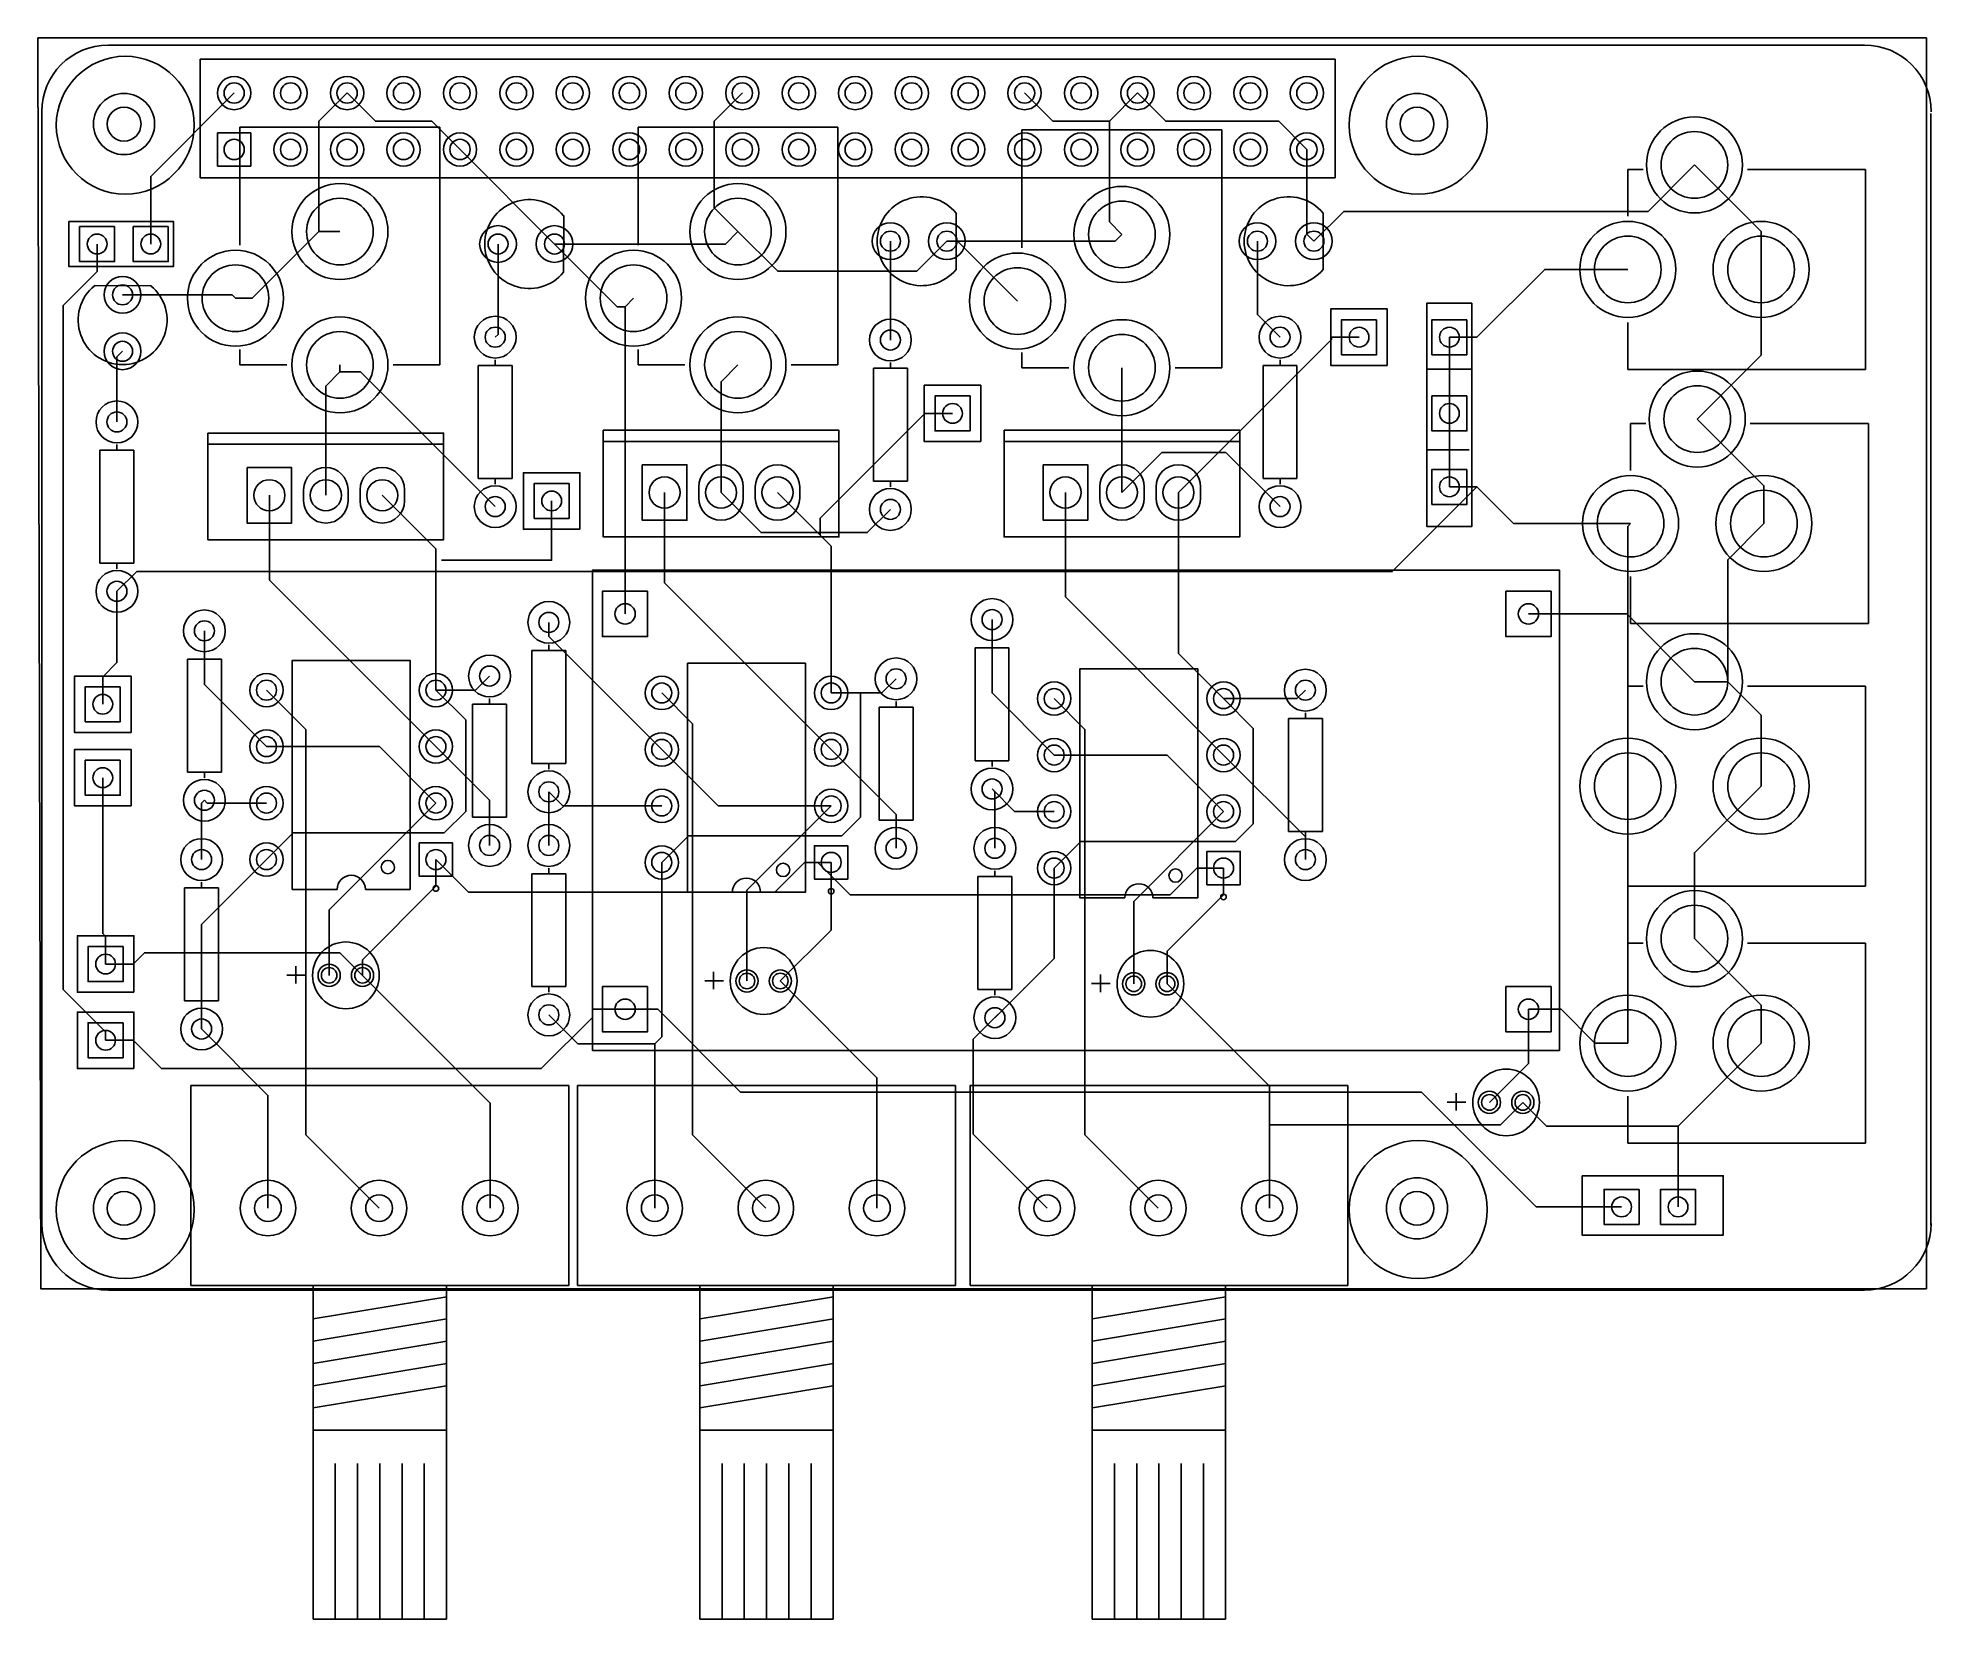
# Model space of a CAD drawing. Header units: millimetres. Extents: x 10 to 95.2, y 11.8 to 82.9.
import ezdxf

# ---------------------------------------------------------------- set-up
doc = ezdxf.new("R2010")
doc.units = ezdxf.units.MM

msp = doc.modelspace()

# ---------------------------------------------------------------- linework, layer by layer
for points in [[(10.033, 82.931), (94.996, 82.931), (94.996, 26.67), (10.16, 26.67), (10.033, 82.931)], [(19.613, 78.66), (18.115, 78.66), (18.115, 77.162), (19.613, 77.162)], [(11.43, 74.676), (16.129, 74.676), (16.129, 72.644), (11.43, 72.644), (11.43, 74.676)], [(13.487, 74.447), (13.487, 72.873), (11.913, 72.873), (11.913, 74.447)], [(15.9, 74.447), (15.9, 72.873), (14.326, 72.873), (14.326, 74.447)], [(74.549, 70.993), (72.517, 70.993), (72.517, 60.96), (74.549, 60.96), (74.549, 70.993)], [(70.256, 70.256), (70.256, 68.682), (68.682, 68.682), (68.682, 70.256)], [(74.32, 70.256), (74.32, 68.682), (72.746, 68.682), (72.746, 70.256)], [(51.968, 66.827), (51.968, 65.253), (50.394, 65.253), (50.394, 66.827)], [(74.32, 66.827), (74.32, 65.253), (72.746, 65.253), (72.746, 66.827)], [(17.686, 65.156), (28.288, 65.156), (28.288, 60.358), (17.686, 60.358), (17.686, 65.151), (17.686, 65.156)], [(35.466, 65.283), (46.068, 65.283), (46.068, 60.485), (35.466, 60.485), (35.466, 65.278), (35.466, 65.283)], [(53.5, 65.283), (64.102, 65.283), (64.102, 60.485), (53.5, 60.485), (53.5, 65.278), (53.5, 65.283)], [(19.446, 63.607), (21.448, 63.607), (21.448, 61.107), (19.446, 61.107)], [(37.226, 63.734), (39.228, 63.734), (39.228, 61.234), (37.226, 61.234)], [(55.26, 63.734), (57.262, 63.734), (57.262, 61.234), (55.26, 61.234)], [(74.32, 63.525), (74.32, 61.951), (72.746, 61.951), (72.746, 63.525)], [(21.987, 62.107), (21.987, 62.607)], [(23.987, 62.107), (23.987, 62.607)], [(24.527, 62.107), (24.527, 62.607)], [(26.527, 62.107), (26.527, 62.607)], [(33.934, 62.89), (33.934, 61.316), (32.36, 61.316), (32.36, 62.89)], [(39.767, 62.234), (39.767, 62.734)], [(41.767, 62.234), (41.767, 62.734)], [(42.307, 62.234), (42.307, 62.734)], [(44.307, 62.234), (44.307, 62.734)], [(57.801, 62.234), (57.801, 62.734)], [(59.801, 62.234), (59.801, 62.734)], [(60.341, 62.234), (60.341, 62.734)], [(62.341, 62.234), (62.341, 62.734)], [(78.486, 58.992), (78.486, 58.992), (78.486, 58.992), (77.287, 58.992), (73.386, 58.992), (34.986, 58.992), (34.986, 37.391), (36.787, 37.391), (78.486, 37.391), (78.486, 58.992)], [(37.465, 58.039), (37.465, 56.007), (35.433, 56.007), (35.433, 58.039)], [(78.105, 58.039), (78.105, 56.007), (76.073, 56.007), (76.073, 58.039)], [(13.741, 53.746), (13.741, 52.172), (12.167, 52.172), (12.167, 53.746)], [(13.741, 50.444), (13.741, 48.87), (12.167, 48.87), (12.167, 50.444)], [(28.69, 45.224), (27.19, 45.224), (27.19, 46.724), (28.69, 46.724)], [(46.47, 45.097), (44.97, 45.097), (44.97, 46.597), (46.47, 46.597)], [(64.123, 44.843), (62.623, 44.843), (62.623, 46.343), (64.123, 46.343)], [(13.868, 42.062), (13.868, 40.488), (12.294, 40.488), (12.294, 42.062)], [(37.465, 40.259), (37.465, 38.227), (35.433, 38.227), (35.433, 40.259)], [(78.105, 40.259), (78.105, 38.227), (76.073, 38.227), (76.073, 40.259)], [(13.868, 38.633), (13.868, 37.059), (12.294, 37.059), (12.294, 38.633)], [(79.502, 31.75), (85.852, 31.75), (85.852, 29.083), (79.502, 29.083), (79.502, 31.75)], [(82.067, 31.14), (82.067, 29.566), (80.493, 29.566), (80.493, 31.14)], [(84.607, 31.14), (84.607, 29.566), (83.033, 29.566), (83.033, 31.14)]]:
    msp.add_lwpolyline(points, close=True)
for points in [[(13.205, 82.61), (92.204, 82.61)], [(17.34, 76.641), (17.34, 81.975)], [(68.394, 81.975), (17.34, 81.975)], [(68.394, 76.641), (68.394, 81.975)], [(18.865, 80.452), (15.113, 76.7), (15.113, 73.66)], [(22.675, 74.219), (22.675, 79.182), (23.945, 80.452)], [(23.945, 80.452), (25.215, 79.182), (27.755, 79.182), (29.025, 77.912)], [(41.529, 74.219), (40.455, 75.293), (40.455, 79.182), (41.725, 80.452)], [(54.425, 80.452), (55.695, 79.182), (58.235, 79.182)], [(58.235, 79.182), (59.505, 80.452)], [(59.505, 80.452), (60.775, 79.182), (65.855, 79.182), (67.125, 77.912)], [(10.205, 29.61), (10.205, 79.61)], [(95.191, 79.524), (95.191, 29.524)], [(19.126, 78.918), (19.126, 73.609)], [(28.118, 78.918), (19.126, 78.918)], [(28.118, 78.918), (28.118, 68.224)], [(37.033, 78.918), (37.033, 73.609)], [(46.025, 78.918), (37.033, 78.918)], [(46.025, 78.918), (46.025, 68.224)], [(54.305, 78.791), (54.305, 73.482)], [(63.297, 78.791), (54.305, 78.791)], [(58.801, 74.092), (58.235, 74.658), (58.235, 79.182)], [(63.297, 78.791), (63.297, 68.097)], [(29.025, 77.912), (33.274, 73.66), (33.274, 73.66)], [(67.437, 73.787), (67.125, 74.099), (67.125, 77.912)], [(67.437, 73.787), (68.778, 75.128), (82.469, 75.128), (84.557, 77.216)], [(81.559, 77.013), (81.559, 74.905)], [(81.559, 77.013), (82.245, 77.013)], [(84.557, 77.216), (87.554, 74.219), (87.554, 72.517)], [(92.253, 77.013), (86.944, 77.013)], [(92.253, 68.021), (92.253, 77.013)], [(68.394, 76.641), (17.34, 76.641)], [(51.338, 72.517), (51.344, 75.065)], [(67.848, 72.517), (67.854, 75.065)], [(18.923, 71.222), (19.677, 71.222), (22.675, 74.219)], [(22.675, 74.219), (23.622, 74.219)], [(33.274, 73.66), (40.97, 73.66), (41.529, 74.219)], [(33.685, 72.39), (33.691, 74.938)], [(41.529, 74.219), (43.315, 72.433), (49.573, 72.433), (50.927, 73.787)], [(12.7, 73.66), (12.7, 72.42)], [(30.734, 73.66), (30.734, 69.596), (30.607, 69.469)], [(33.274, 73.66), (36.093, 70.841), (36.449, 70.841)], [(48.387, 73.787), (48.387, 69.342)], [(50.927, 73.787), (58.496, 73.787), (58.801, 74.092)], [(50.927, 73.787), (51.41, 73.787), (54.102, 71.095)], [(64.897, 73.787), (64.897, 70.485), (65.913, 69.469)], [(13.081, 37.846), (13.081, 38.227), (11.176, 40.132), (11.176, 70.896), (12.7, 72.42)], [(81.559, 72.517), (77.821, 72.517), (74.773, 69.469)], [(84.684, 65.786), (87.554, 68.656), (87.554, 72.517)], [(15.113, 71.785), (12.565, 71.791)], [(13.843, 71.374), (18.771, 71.374), (18.923, 71.222)], [(36.449, 70.841), (36.83, 71.222)], [(36.449, 57.023), (36.449, 70.841)], [(70.739, 68.199), (68.199, 68.199), (68.199, 70.739), (70.739, 70.739), (70.739, 68.834)], [(81.559, 68.021), (81.559, 70.129)], [(68.229, 69.469), (68.229, 69.372), (61.341, 62.484)], [(69.469, 69.469), (68.229, 69.469)], [(73.533, 69.469), (74.773, 69.469)], [(73.533, 69.469), (74.773, 69.469)], [(73.533, 69.469), (73.533, 68.229)], [(73.533, 69.469), (73.533, 68.229)], [(13.843, 68.834), (13.589, 68.58), (13.589, 65.659)], [(19.126, 68.224), (19.126, 68.91)], [(19.126, 68.224), (21.234, 68.224)], [(23.622, 67.907), (23.622, 68.224)], [(28.118, 68.224), (26.01, 68.224)], [(29.845, 63.119), (29.845, 68.199)], [(29.845, 68.199), (30.607, 68.199)], [(30.607, 68.199), (30.607, 68.453)], [(30.607, 68.199), (31.369, 68.199)], [(31.369, 68.199), (31.369, 63.119)], [(37.033, 68.224), (37.033, 68.91)], [(37.033, 68.224), (39.141, 68.224)], [(40.767, 62.484), (40.767, 67.462), (41.529, 68.224)], [(46.025, 68.224), (43.917, 68.224)], [(48.387, 68.072), (48.387, 68.326)], [(54.305, 68.097), (54.305, 68.783)], [(65.151, 63.119), (65.151, 68.199)], [(65.151, 68.199), (65.913, 68.199)], [(65.913, 68.199), (65.913, 68.453)], [(65.913, 68.199), (66.675, 68.199)], [(66.675, 68.199), (66.675, 63.119)], [(70.739, 68.199), (70.739, 68.834)], [(73.533, 66.04), (73.533, 68.229)], [(73.533, 66.04), (73.533, 68.229)], [(22.987, 62.357), (22.987, 67.272), (23.622, 67.907)], [(23.622, 67.907), (24.549, 67.907), (30.607, 61.849)], [(47.625, 62.992), (47.625, 68.072)], [(47.625, 68.072), (48.387, 68.072)], [(48.387, 68.072), (49.149, 68.072)], [(49.149, 68.072), (49.149, 62.992)], [(52.451, 64.77), (49.911, 64.77), (49.911, 67.31), (52.451, 67.31), (52.451, 65.405)], [(54.305, 68.097), (56.413, 68.097)], [(58.801, 62.484), (58.801, 68.097)], [(63.297, 68.097), (61.189, 68.097)], [(72.517, 68.038), (74.549, 68.038)], [(92.253, 68.021), (81.559, 68.021)], [(49.941, 66.04), (45.232, 61.328), (45.232, 60.559)], [(51.181, 66.04), (49.941, 66.04)], [(73.533, 62.738), (73.533, 66.04)], [(73.533, 62.738), (73.533, 66.04)], [(81.686, 65.583), (81.686, 63.475)], [(81.686, 65.583), (82.372, 65.583)], [(84.684, 65.786), (87.681, 62.789), (87.681, 61.087)], [(92.38, 65.583), (87.071, 65.583)], [(92.38, 56.591), (92.38, 65.583)], [(46.067, 64.784), (35.467, 64.784)], [(52.451, 64.77), (52.451, 65.405)], [(64.101, 64.784), (53.501, 64.784)], [(12.827, 59.309), (12.827, 64.389)], [(12.827, 64.389), (13.589, 64.389)], [(13.589, 64.389), (13.589, 64.643)], [(13.589, 64.389), (14.351, 64.389)], [(14.351, 64.389), (14.351, 59.309)], [(28.287, 64.657), (17.687, 64.657)], [(58.801, 62.484), (60.599, 64.282), (63.48, 64.282), (65.913, 61.849)], [(72.517, 64.406), (74.422, 64.406)], [(30.607, 63.119), (29.845, 63.119)], [(31.369, 63.119), (30.607, 63.119)], [(30.607, 63.119), (30.607, 62.865)], [(34.417, 60.833), (31.877, 60.833), (31.877, 63.373), (34.417, 63.373), (34.417, 61.468)], [(65.913, 63.119), (65.151, 63.119)], [(66.675, 63.119), (65.913, 63.119)], [(65.913, 63.119), (65.913, 62.865)], [(13.589, 58.039), (14.478, 58.928), (70.963, 58.928), (74.773, 62.738)], [(20.447, 62.357), (20.447, 58.547), (27.94, 51.054)], [(25.527, 62.357), (27.94, 59.944), (27.94, 53.594)], [(38.227, 62.484), (38.227, 58.42), (45.72, 50.927)], [(48.387, 61.722), (47.346, 60.681), (42.57, 60.681), (40.767, 62.484)], [(43.307, 62.484), (45.232, 60.559)], [(48.387, 62.992), (47.625, 62.992)], [(49.149, 62.992), (48.387, 62.992)], [(48.387, 62.992), (48.387, 62.738)], [(56.261, 62.484), (56.261, 57.785), (63.373, 50.673)], [(61.341, 62.484), (61.341, 55.245), (63.373, 53.213)], [(73.533, 62.738), (74.773, 62.738)], [(81.686, 61.087), (76.424, 61.087), (74.773, 62.738)], [(33.147, 62.103), (33.147, 60.863)], [(34.417, 60.833), (34.417, 61.468)], [(33.147, 60.863), (33.147, 59.436), (28.194, 59.436)], [(45.232, 60.559), (45.72, 60.071), (45.72, 53.467)], [(81.559, 49.276), (81.559, 60.96), (81.686, 61.087)], [(81.559, 49.276), (81.559, 60.96), (81.686, 61.087)], [(86.055, 53.975), (86.055, 59.461), (87.681, 61.087)], [(13.589, 59.309), (12.827, 59.309)], [(14.351, 59.309), (13.589, 59.309)], [(13.589, 59.309), (13.589, 59.055)], [(12.954, 54.199), (13.589, 54.834), (13.589, 58.039)], [(81.686, 56.591), (81.686, 58.699)], [(20.32, 51.054), (17.526, 53.848), (17.526, 56.261)], [(38.1, 50.927), (33.02, 56.007), (33.02, 56.642)], [(55.753, 50.673), (52.959, 53.467), (52.959, 56.769)], [(77.089, 57.023), (81.509, 57.023), (84.557, 53.975)], [(92.38, 56.591), (81.686, 56.591)], [(32.258, 50.292), (32.258, 55.372)], [(32.258, 55.372), (33.02, 55.372)], [(33.02, 55.372), (33.02, 55.626)], [(33.02, 55.372), (33.782, 55.372)], [(33.782, 55.372), (33.782, 50.292)], [(52.197, 50.419), (52.197, 55.499)], [(52.197, 55.499), (52.959, 55.499)], [(52.959, 55.499), (52.959, 55.753)], [(52.959, 55.499), (53.721, 55.499)], [(53.721, 55.499), (53.721, 50.419)], [(16.764, 49.911), (16.764, 54.991)], [(16.764, 54.991), (17.526, 54.991)], [(17.526, 54.991), (17.526, 55.245)], [(17.526, 54.991), (18.288, 54.991)], [(18.288, 54.991), (18.288, 49.911)], [(23.495, 44.634), (21.48, 44.634), (21.48, 54.934), (26.78, 54.934), (26.78, 44.634), (24.765, 44.634)], [(41.275, 44.507), (39.26, 44.507), (39.26, 54.807), (44.56, 54.807), (44.56, 44.507), (42.545, 44.507)], [(58.928, 44.253), (56.913, 44.253), (56.913, 54.553), (62.213, 54.553), (62.213, 44.253), (60.198, 44.253)], [(14.224, 51.689), (11.684, 51.689), (11.684, 54.229), (14.224, 54.229), (14.224, 52.324)], [(12.954, 52.959), (12.954, 54.199)], [(27.94, 53.594), (29.718, 53.594), (30.353, 54.229)], [(47.036, 53.467), (48.006, 53.467), (48.641, 54.102)], [(81.559, 53.772), (81.559, 51.664)], [(81.559, 53.772), (82.245, 53.772)], [(84.557, 53.975), (86.055, 53.975)], [(87.554, 49.276), (87.554, 52.476), (86.055, 53.975)], [(92.253, 53.772), (86.944, 53.772)], [(92.253, 44.78), (92.253, 53.772)], [(20.32, 45.974), (21.521, 47.175), (28.311, 47.175), (29.279, 48.143), (29.279, 52.255), (27.94, 53.594)], [(20.32, 53.594), (22.085, 51.829), (22.085, 33.597), (25.382, 30.3)], [(29.591, 47.879), (29.591, 52.959)], [(29.591, 52.959), (30.353, 52.959)], [(30.353, 52.959), (30.353, 53.213)], [(30.353, 52.959), (31.115, 52.959)], [(31.115, 52.959), (31.115, 47.879)], [(47.036, 53.467), (47.036, 47.882), (46.203, 47.048), (39.301, 47.048), (38.1, 45.847)], [(38.1, 53.467), (39.484, 52.083), (39.484, 33.597), (42.781, 30.3)], [(45.72, 53.467), (47.036, 53.467)], [(47.879, 47.752), (47.879, 52.832)], [(47.879, 52.832), (48.641, 52.832)], [(48.641, 52.832), (48.641, 53.086)], [(48.641, 52.832), (49.403, 52.832)], [(49.403, 52.832), (49.403, 47.752)], [(55.753, 45.593), (56.954, 46.794), (63.917, 46.794), (64.712, 47.589), (64.712, 51.874), (63.373, 53.213)], [(55.753, 53.213), (57.137, 51.829), (57.137, 33.597), (60.434, 30.3)], [(63.373, 53.213), (66.675, 53.213), (67.056, 53.594)], [(14.224, 51.689), (14.224, 52.324)], [(66.294, 47.244), (66.294, 52.324)], [(66.294, 52.324), (67.056, 52.324)], [(67.056, 52.324), (67.056, 52.578)], [(67.056, 52.324), (67.818, 52.324)], [(67.818, 52.324), (67.818, 47.244)], [(14.224, 48.387), (11.684, 48.387), (11.684, 50.927), (14.224, 50.927), (14.224, 49.022)], [(27.94, 48.514), (25.4, 51.054), (20.32, 51.054)], [(27.94, 51.054), (30.353, 48.641), (30.353, 46.609)], [(33.02, 50.292), (32.258, 50.292)], [(33.782, 50.292), (33.02, 50.292)], [(33.02, 50.292), (33.02, 50.038)], [(38.1, 50.927), (40.64, 48.387), (45.72, 48.387)], [(45.72, 50.927), (48.641, 48.006), (48.641, 46.482)], [(52.959, 50.419), (52.197, 50.419)], [(53.721, 50.419), (52.959, 50.419)], [(52.959, 50.419), (52.959, 50.165)], [(63.373, 48.133), (60.833, 50.673), (55.753, 50.673)], [(63.373, 50.673), (67.056, 46.99), (67.056, 45.974)], [(13.081, 42.515), (12.954, 42.642), (12.954, 49.657)], [(17.526, 49.911), (16.764, 49.911)], [(18.288, 49.911), (17.526, 49.911)], [(17.526, 49.911), (17.526, 49.657)], [(14.224, 48.387), (14.224, 49.022)], [(17.526, 48.641), (17.399, 48.514), (17.399, 45.974)], [(20.32, 48.514), (17.653, 48.514), (17.526, 48.641)], [(38.1, 48.387), (33.655, 48.387), (33.02, 49.022)], [(33.02, 46.609), (33.02, 49.022)], [(55.753, 48.133), (53.975, 48.133), (52.959, 49.149)], [(52.959, 49.149), (53.086, 49.022), (53.086, 46.482)], [(81.559, 37.719), (81.559, 49.276)], [(81.559, 37.719), (81.559, 49.276)], [(87.554, 49.276), (84.557, 46.279), (84.557, 42.418)], [(27.94, 48.514), (23.137, 43.711), (23.137, 40.767)], [(30.353, 47.879), (29.591, 47.879)], [(31.115, 47.879), (30.353, 47.879)], [(30.353, 47.879), (30.353, 47.625)], [(45.72, 48.387), (41.933, 44.6), (41.933, 40.513)], [(48.641, 47.752), (47.879, 47.752)], [(49.403, 47.752), (48.641, 47.752)], [(48.641, 47.752), (48.641, 47.498)], [(63.373, 48.133), (59.332, 44.092), (59.332, 40.386)], [(67.056, 47.244), (66.294, 47.244)], [(67.818, 47.244), (67.056, 47.244)], [(67.056, 47.244), (67.056, 46.99)], [(81.559, 44.78), (81.559, 46.888)], [(20.32, 45.974), (17.399, 43.053), (17.399, 38.354)], [(44.519, 45.847), (43.185, 44.514), (29.401, 44.514), (27.94, 45.974)], [(27.94, 45.974), (27.94, 44.773)], [(32.258, 40.259), (32.258, 45.339)], [(32.258, 45.339), (33.02, 45.339)], [(33.02, 45.339), (33.02, 45.593)], [(33.02, 45.339), (33.782, 45.339)], [(33.782, 45.339), (33.782, 40.259)], [(38.1, 45.847), (38.1, 38.001), (37.782, 37.683)], [(45.72, 45.847), (45.72, 42.799), (43.434, 40.513)], [(45.118, 45.847), (44.519, 45.847)], [(45.118, 45.847), (46.576, 44.392), (60.968, 44.392), (62.172, 45.593)], [(45.72, 45.847), (45.118, 45.847)], [(52.324, 40.132), (52.324, 45.212)], [(52.324, 45.212), (53.086, 45.212)], [(53.086, 45.212), (53.086, 45.466)], [(53.086, 45.212), (53.848, 45.212)], [(53.848, 45.212), (53.848, 40.132)], [(55.753, 45.593), (55.753, 41.529), (54.42, 40.196), (54.42, 40.196), (54.42, 40.196), (54.42, 40.196), (54.42, 40.196), (54.42, 40.196), (54.42, 40.196), (54.42, 40.196), (54.42, 40.196), (54.42, 40.193), (54.42, 40.193), (54.42, 40.193), (54.417, 40.193), (54.417, 40.193), (54.417, 40.193), (54.417, 40.193), (54.417, 40.193), (54.417, 40.193), (54.417, 40.193), (54.417, 40.193), (54.417, 40.193), (54.417, 40.193), (54.417, 40.193), (54.417, 40.193), (54.417, 40.193), (54.417, 40.193), (54.417, 40.193), (54.417, 40.193), (54.417, 40.193), (54.417, 40.19), (54.417, 40.19), (54.417, 40.19), (54.414, 40.19), (54.414, 40.19), (54.414, 40.19), (54.414, 40.19), (54.414, 40.19), (54.414, 40.19), (54.414, 40.19), (54.414, 40.19), (54.414, 40.19), (54.414, 40.19), (54.414, 40.19), (54.414, 40.19), (54.414, 40.19), (54.414, 40.19), (54.414, 40.19), (54.414, 40.19), (54.414, 40.19), (54.414, 40.188), (54.414, 40.188), (54.414, 40.188), (54.412, 40.188), (54.412, 40.188), (54.412, 40.188), (54.412, 40.188), (54.412, 40.188), (54.412, 40.188), (54.412, 40.188), (54.412, 40.188), (54.412, 40.188), (54.412, 40.188), (54.412, 40.188), (54.412, 40.188), (54.412, 40.188), (54.412, 40.188), (54.412, 40.188), (54.412, 40.188), (54.412, 40.188), (54.412, 40.185), (54.412, 40.185), (54.412, 40.185), (54.409, 40.185), (54.409, 40.185), (54.409, 40.185), (54.409, 40.185), (54.409, 40.185), (54.409, 40.185), (54.409, 40.185), (54.409, 40.185), (54.409, 40.185), (54.409, 40.185), (54.409, 40.185), (54.409, 40.185), (54.409, 40.185), (54.409, 40.185), (54.409, 40.185), (54.409, 40.185), (54.409, 40.185), (54.409, 40.183), (54.409, 40.183), (54.409, 40.183), (54.407, 40.183), (54.407, 40.183), (54.407, 40.183), (54.407, 40.183), (54.407, 40.183), (54.407, 40.183), (54.407, 40.183), (54.407, 40.183), (54.407, 40.183), (54.407, 40.183), (54.407, 40.183), (54.407, 40.183), (54.407, 40.183), (54.407, 40.183), (54.407, 40.183), (54.407, 40.183), (54.407, 40.183), (54.407, 40.18), (54.407, 40.18), (54.407, 40.18), (54.404, 40.18), (54.404, 40.18), (54.404, 40.18), (54.404, 40.18), (54.404, 40.18), (54.404, 40.18), (54.404, 40.18), (54.404, 40.18), (54.404, 40.18), (54.404, 40.18), (54.404, 40.18), (54.404, 40.18), (54.404, 40.18), (54.404, 40.18), (54.404, 40.18), (54.404, 40.18), (54.404, 40.18), (54.404, 40.178), (54.404, 40.178), (54.404, 40.178), (54.402, 40.178), (54.402, 40.178), (54.402, 40.178), (54.402, 40.178), (54.402, 40.178), (54.402, 40.178), (54.402, 40.178), (54.402, 40.178), (54.402, 40.178), (54.402, 40.178), (54.402, 40.178), (54.402, 40.178), (54.402, 40.178), (54.402, 40.178)], [(63.373, 45.593), (62.172, 45.593)], [(63.373, 45.593), (63.373, 44.392)], [(16.637, 39.624), (16.637, 44.704)], [(16.637, 44.704), (17.399, 44.704)], [(17.399, 44.704), (17.399, 44.958)], [(17.399, 44.704), (18.161, 44.704)], [(18.161, 44.704), (18.161, 39.624)], [(27.94, 44.773), (24.638, 41.471), (24.638, 40.767)], [(63.373, 44.392), (60.833, 41.852), (60.833, 40.386)], [(92.253, 44.78), (81.559, 44.78)], [(14.351, 40.005), (11.811, 40.005), (11.811, 42.545), (14.351, 42.545), (14.351, 40.64)], [(13.081, 41.275), (13.081, 42.515)], [(24.638, 40.767), (23.622, 41.783), (14.829, 41.783), (14.321, 41.275)], [(81.559, 42.215), (81.559, 40.107)], [(81.559, 42.215), (82.245, 42.215)], [(84.557, 42.418), (87.554, 39.421), (87.554, 37.719)], [(92.253, 42.215), (86.944, 42.215)], [(92.253, 33.223), (92.253, 42.215)], [(13.081, 41.275), (14.321, 41.275)], [(21.638, 40.397), (21.638, 41.184)], [(40.434, 40.143), (40.434, 40.93)], [(14.351, 40.005), (14.351, 40.64)], [(22.076, 40.777), (21.238, 40.777)], [(30.383, 30.3), (30.383, 35.022), (24.638, 40.767)], [(33.02, 40.259), (32.258, 40.259)], [(33.782, 40.259), (33.02, 40.259)], [(33.02, 40.259), (33.02, 40.005)], [(40.872, 40.523), (40.034, 40.523)], [(47.782, 30.3), (47.782, 36.165), (43.434, 40.513)], [(54.402, 40.178), (52.116, 37.892), (52.116, 33.619), (55.435, 30.3)], [(53.086, 40.132), (52.324, 40.132)], [(54.402, 40.178), (54.402, 40.178), (53.086, 38.862)], [(53.848, 40.132), (53.086, 40.132)], [(53.086, 40.132), (53.086, 39.878)], [(58.271, 40.396), (57.433, 40.396)], [(57.833, 40.016), (57.833, 40.803)], [(60.833, 40.386), (65.435, 35.784), (65.435, 34.051)], [(34.981, 39.243), (34.981, 38.875), (32.682, 36.576), (15.591, 36.576), (14.321, 37.846)], [(17.399, 39.624), (16.637, 39.624)], [(18.161, 39.624), (17.399, 39.624)], [(17.399, 39.624), (17.399, 39.37)], [(36.449, 39.243), (34.981, 39.243)], [(36.449, 39.243), (37.917, 39.243)], [(81.28, 30.353), (77.437, 30.353), (72.276, 35.512), (41.648, 35.512), (37.917, 39.243)], [(77.089, 39.243), (77.089, 36.807), (75.334, 35.052)], [(77.089, 39.243), (78.557, 39.243)], [(81.559, 37.719), (80.081, 37.719), (78.557, 39.243)], [(14.351, 36.576), (11.811, 36.576), (11.811, 39.116), (14.351, 39.116), (14.351, 37.211)], [(20.384, 30.3), (20.384, 35.37), (17.399, 38.354)], [(37.782, 37.683), (34.326, 37.683), (33.02, 38.989)], [(13.081, 37.846), (14.321, 37.846)], [(37.782, 37.683), (37.782, 30.3)], [(87.554, 37.719), (83.82, 33.985)], [(14.351, 36.576), (14.351, 37.211)], [(16.914, 35.809), (27.444, 35.809), (33.915, 35.809)], [(16.917, 35.811), (16.917, 26.813)], [(33.915, 35.809), (33.915, 26.811)], [(34.313, 35.809), (44.843, 35.809), (51.314, 35.809)], [(34.316, 35.811), (34.316, 26.813)], [(51.314, 35.809), (51.314, 26.811)], [(51.966, 35.809), (62.496, 35.809), (68.967, 35.809)], [(51.969, 35.811), (51.969, 26.813)], [(68.967, 35.809), (68.967, 26.811)], [(65.435, 34.051), (75.834, 34.051), (76.835, 35.052)], [(74.273, 35.062), (73.435, 35.062)], [(73.835, 34.682), (73.835, 35.469)], [(83.82, 33.985), (77.902, 33.985), (76.835, 35.052)], [(81.559, 33.223), (81.559, 35.331)], [(65.435, 34.051), (65.435, 30.3)], [(92.253, 33.223), (81.559, 33.223)], [(83.82, 33.985), (83.82, 30.353)], [(92.204, 26.611), (13.205, 26.611)], [(16.917, 26.813), (33.917, 26.813)], [(22.414, 26.811), (22.414, 11.812)], [(28.415, 26.811), (28.415, 11.812)], [(34.316, 26.813), (51.316, 26.813)], [(39.813, 26.811), (39.813, 11.812)], [(45.814, 26.811), (45.814, 11.812)], [(51.969, 26.813), (68.969, 26.813)], [(57.466, 26.811), (57.466, 11.812)], [(63.467, 26.811), (63.467, 11.812)], [(22.424, 25.311), (28.424, 26.31)], [(39.823, 25.311), (45.823, 26.31)], [(57.476, 25.311), (63.476, 26.31)], [(22.424, 24.309), (28.424, 25.311)], [(39.823, 24.309), (45.823, 25.311)], [(57.476, 24.309), (63.476, 25.311)], [(22.424, 23.31), (28.424, 24.309)], [(39.823, 23.31), (45.823, 24.309)], [(57.476, 23.31), (63.476, 24.309)], [(22.424, 22.309), (28.424, 23.31)], [(39.823, 22.309), (45.823, 23.31)], [(57.476, 22.309), (63.476, 23.31)], [(22.42, 21.31), (28.419, 22.311)], [(39.819, 21.31), (45.818, 22.311)], [(57.472, 21.31), (63.471, 22.311)], [(22.414, 20.311), (28.415, 20.311)], [(39.813, 20.311), (45.814, 20.311)], [(57.466, 20.311), (63.467, 20.311)], [(23.415, 18.811), (23.415, 11.812)], [(24.415, 18.811), (24.415, 11.812)], [(25.415, 18.811), (25.415, 11.812)], [(26.415, 18.811), (26.415, 11.812)], [(27.416, 18.811), (27.416, 11.812)], [(40.814, 18.811), (40.814, 11.812)], [(41.814, 18.811), (41.814, 11.812)], [(42.814, 18.811), (42.814, 11.812)], [(43.814, 18.811), (43.814, 11.812)], [(44.815, 18.811), (44.815, 11.812)], [(58.467, 18.811), (58.467, 11.812)], [(59.467, 18.811), (59.467, 11.812)], [(60.467, 18.811), (60.467, 11.812)], [(61.467, 18.811), (61.467, 11.812)], [(62.468, 18.811), (62.468, 11.812)], [(22.414, 11.812), (28.415, 11.812)], [(39.813, 11.812), (45.814, 11.812)], [(57.466, 11.812), (63.467, 11.812)]]:
    msp.add_lwpolyline(points)
for centre, radius in [((13.962, 79.003), 3.1), ((72.128, 79.003), 3.1), ((18.864, 80.451), 0.749), ((21.404, 80.451), 0.749), ((23.944, 80.451), 0.749), ((26.484, 80.451), 0.749), ((29.024, 80.451), 0.749), ((31.564, 80.451), 0.749), ((34.104, 80.451), 0.749), ((36.644, 80.451), 0.749), ((39.184, 80.451), 0.749), ((41.724, 80.451), 0.749), ((44.264, 80.451), 0.749), ((46.804, 80.451), 0.749), ((49.344, 80.451), 0.749), ((51.884, 80.451), 0.749), ((54.424, 80.451), 0.749), ((56.964, 80.451), 0.749), ((59.504, 80.451), 0.749), ((62.044, 80.451), 0.749), ((64.584, 80.451), 0.749), ((67.124, 80.451), 0.749), ((13.911, 79.054), 1.375), ((18.864, 80.451), 0.457), ((21.404, 80.451), 0.457), ((23.944, 80.451), 0.457), ((26.484, 80.451), 0.457), ((29.024, 80.451), 0.457), ((31.564, 80.451), 0.457), ((34.104, 80.451), 0.457), ((36.644, 80.451), 0.457), ((39.184, 80.451), 0.457), ((41.724, 80.451), 0.457), ((44.264, 80.451), 0.457), ((46.804, 80.451), 0.457), ((49.344, 80.451), 0.457), ((51.884, 80.451), 0.457), ((54.424, 80.451), 0.457), ((56.964, 80.451), 0.457), ((59.504, 80.451), 0.457), ((62.044, 80.451), 0.457), ((64.584, 80.451), 0.457), ((67.124, 80.451), 0.457), ((72.077, 79.054), 1.375), ((13.911, 79.054), 0.762), ((72.077, 79.054), 0.762), ((84.557, 77.216), 2.159), ((18.864, 77.911), 0.457), ((21.404, 77.911), 0.749), ((21.404, 77.911), 0.457), ((23.944, 77.911), 0.749), ((23.944, 77.911), 0.457), ((26.484, 77.911), 0.749), ((26.484, 77.911), 0.457), ((29.024, 77.911), 0.749), ((29.024, 77.911), 0.457), ((31.564, 77.911), 0.749), ((31.564, 77.911), 0.457), ((34.104, 77.911), 0.749), ((34.104, 77.911), 0.457), ((36.644, 77.911), 0.749), ((36.644, 77.911), 0.457), ((39.184, 77.911), 0.749), ((39.184, 77.911), 0.457), ((41.724, 77.911), 0.749), ((41.724, 77.911), 0.457), ((44.264, 77.911), 0.749), ((44.264, 77.911), 0.457), ((46.804, 77.911), 0.749), ((46.804, 77.911), 0.457), ((49.344, 77.911), 0.749), ((49.344, 77.911), 0.457), ((51.884, 77.911), 0.749), ((51.884, 77.911), 0.457), ((54.424, 77.911), 0.749), ((54.424, 77.911), 0.457), ((56.964, 77.911), 0.749), ((56.964, 77.911), 0.457), ((59.504, 77.911), 0.749), ((59.504, 77.911), 0.457), ((62.044, 77.911), 0.749), ((62.044, 77.911), 0.457), ((64.584, 77.911), 0.749), ((64.584, 77.911), 0.457), ((67.124, 77.911), 0.749), ((67.124, 77.911), 0.457), ((84.557, 77.216), 1.499), ((23.622, 74.219), 2.159), ((41.529, 74.219), 2.159), ((58.801, 74.092), 2.159), ((23.622, 74.219), 1.499), ((41.529, 74.219), 1.499), ((58.801, 74.092), 1.499), ((12.7, 73.66), 0.445), ((15.113, 73.66), 0.445), ((30.734, 73.66), 0.826), ((30.734, 73.66), 0.45), ((33.274, 73.66), 0.826), ((33.274, 73.66), 0.45), ((48.387, 73.787), 0.826), ((48.387, 73.787), 0.45), ((50.927, 73.787), 0.826), ((50.927, 73.787), 0.45), ((64.897, 73.787), 0.826), ((64.897, 73.787), 0.45), ((67.437, 73.787), 0.826), ((67.437, 73.787), 0.45), ((81.559, 72.517), 2.159), ((87.554, 72.517), 2.159), ((18.923, 71.222), 2.159), ((36.83, 71.222), 2.159), ((54.102, 71.095), 2.159), ((81.559, 72.517), 1.499), ((87.554, 72.517), 1.499), ((18.923, 71.222), 1.499), ((36.83, 71.222), 1.499), ((54.102, 71.095), 1.499), ((13.843, 71.374), 0.826), ((13.843, 71.374), 0.45), ((23.622, 68.224), 2.159), ((30.607, 69.469), 0.94), ((30.607, 69.469), 0.45), ((41.529, 68.224), 2.159), ((48.387, 69.342), 0.94), ((58.801, 68.097), 2.159), ((65.913, 69.469), 0.94), ((65.913, 69.469), 0.45), ((69.469, 69.469), 0.445), ((73.533, 69.469), 0.445), ((13.843, 68.834), 0.826), ((13.843, 68.834), 0.45), ((23.622, 68.224), 1.499), ((41.529, 68.224), 1.499), ((48.387, 69.342), 0.45), ((58.801, 68.097), 1.499), ((84.684, 65.786), 2.159), ((13.589, 65.659), 0.94), ((51.181, 66.04), 0.445), ((73.533, 66.04), 0.445), ((84.684, 65.786), 1.499), ((13.589, 65.659), 0.45), ((20.447, 62.357), 0.7), ((22.987, 62.357), 0.7), ((25.527, 62.357), 0.7), ((38.227, 62.484), 0.7), ((40.767, 62.484), 0.7), ((43.307, 62.484), 0.7), ((56.261, 62.484), 0.7), ((58.801, 62.484), 0.7), ((61.341, 62.484), 0.7), ((73.533, 62.738), 0.445), ((81.686, 61.087), 2.159), ((87.681, 61.087), 2.159), ((30.607, 61.849), 0.94), ((30.607, 61.849), 0.45), ((33.147, 62.103), 0.445), ((48.387, 61.722), 0.94), ((65.913, 61.849), 0.94), ((65.913, 61.849), 0.45), ((81.686, 61.087), 1.499), ((87.681, 61.087), 1.499), ((48.387, 61.722), 0.45), ((13.589, 58.039), 0.94), ((13.589, 58.039), 0.45), ((17.526, 56.261), 0.94), ((33.02, 56.642), 0.94), ((33.02, 56.642), 0.45), ((36.449, 57.023), 0.457), ((52.959, 56.769), 0.94), ((52.959, 56.769), 0.45), ((77.089, 57.023), 0.457), ((17.526, 56.261), 0.45), ((84.557, 53.975), 2.159), ((84.557, 53.975), 1.499), ((30.353, 54.229), 0.94), ((30.353, 54.229), 0.45), ((48.641, 54.102), 0.94), ((48.641, 54.102), 0.45), ((67.056, 53.594), 0.94), ((20.32, 53.594), 0.75), ((20.32, 53.594), 0.45), ((27.94, 53.594), 0.75), ((27.94, 53.594), 0.45), ((38.1, 53.467), 0.75), ((38.1, 53.467), 0.45), ((45.72, 53.467), 0.75), ((45.72, 53.467), 0.45), ((55.753, 53.213), 0.75), ((55.753, 53.213), 0.45), ((63.373, 53.213), 0.75), ((63.373, 53.213), 0.45), ((67.056, 53.594), 0.45), ((12.954, 52.959), 0.445), ((20.32, 51.054), 0.75), ((20.32, 51.054), 0.45), ((27.94, 51.054), 0.75), ((27.94, 51.054), 0.45), ((38.1, 50.927), 0.75), ((38.1, 50.927), 0.45), ((45.72, 50.927), 0.75), ((45.72, 50.927), 0.45), ((55.753, 50.673), 0.75), ((55.753, 50.673), 0.45), ((63.373, 50.673), 0.75), ((63.373, 50.673), 0.45), ((81.559, 49.276), 2.159), ((87.554, 49.276), 2.159), ((81.559, 49.276), 1.499), ((87.554, 49.276), 1.499), ((12.954, 49.657), 0.445), ((17.526, 48.641), 0.94), ((33.02, 49.022), 0.94), ((33.02, 49.022), 0.45), ((52.959, 49.149), 0.94), ((52.959, 49.149), 0.45), ((17.526, 48.641), 0.45), ((20.32, 48.514), 0.75), ((20.32, 48.514), 0.45), ((27.94, 48.514), 0.75), ((27.94, 48.514), 0.45), ((38.1, 48.387), 0.75), ((38.1, 48.387), 0.45), ((45.72, 48.387), 0.75), ((45.72, 48.387), 0.45), ((55.753, 48.133), 0.75), ((55.753, 48.133), 0.45), ((63.373, 48.133), 0.75), ((63.373, 48.133), 0.45), ((17.399, 45.974), 0.94), ((30.353, 46.609), 0.94), ((30.353, 46.609), 0.45), ((33.02, 46.609), 0.94), ((33.02, 46.609), 0.45), ((48.641, 46.482), 0.94), ((48.641, 46.482), 0.45), ((53.086, 46.482), 0.94), ((53.086, 46.482), 0.45), ((67.056, 45.974), 0.94), ((17.399, 45.974), 0.45), ((20.32, 45.974), 0.75), ((20.32, 45.974), 0.45), ((27.94, 45.974), 0.45), ((38.1, 45.847), 0.75), ((38.1, 45.847), 0.45), ((45.72, 45.847), 0.45), ((55.753, 45.593), 0.75), ((55.753, 45.593), 0.45), ((63.373, 45.593), 0.45), ((67.056, 45.974), 0.45), ((84.557, 42.418), 2.159), ((84.557, 42.418), 1.499), ((23.888, 40.767), 1.5), ((42.684, 40.513), 1.5), ((60.083, 40.386), 1.5), ((13.081, 41.275), 0.445), ((23.137, 40.767), 0.5), ((23.137, 40.767), 0.35), ((24.638, 40.767), 0.5), ((24.638, 40.767), 0.35), ((41.933, 40.513), 0.5), ((43.434, 40.513), 0.5), ((59.332, 40.386), 0.5), ((60.833, 40.386), 0.5), ((41.933, 40.513), 0.35), ((43.434, 40.513), 0.35), ((59.332, 40.386), 0.35), ((60.833, 40.386), 0.35), ((17.399, 38.354), 0.94), ((33.02, 38.989), 0.94), ((33.02, 38.989), 0.45), ((36.449, 39.243), 0.457), ((53.086, 38.862), 0.94), ((53.086, 38.862), 0.45), ((77.089, 39.243), 0.457), ((81.559, 37.719), 2.159), ((81.559, 37.719), 1.499), ((87.554, 37.719), 2.159), ((87.554, 37.719), 1.499), ((17.399, 38.354), 0.45), ((13.081, 37.846), 0.445), ((76.085, 35.052), 1.5), ((75.334, 35.052), 0.5), ((75.334, 35.052), 0.35), ((76.835, 35.052), 0.5), ((76.835, 35.052), 0.35), ((13.962, 30.235), 3.1), ((72.128, 30.235), 3.1), ((13.911, 30.286), 1.375), ((20.384, 30.3), 1.25), ((25.382, 30.3), 1.25), ((30.383, 30.3), 1.25), ((37.782, 30.3), 1.25), ((42.781, 30.3), 1.25), ((47.782, 30.3), 1.25), ((55.435, 30.3), 1.25), ((60.434, 30.3), 1.25), ((65.435, 30.3), 1.25), ((72.077, 30.286), 1.375), ((13.911, 30.286), 0.762), ((20.384, 30.3), 0.6), ((25.382, 30.3), 0.6), ((30.383, 30.3), 0.6), ((37.782, 30.3), 0.6), ((42.781, 30.3), 0.6), ((47.782, 30.3), 0.6), ((55.435, 30.3), 0.6), ((60.434, 30.3), 0.6), ((65.435, 30.3), 0.6), ((72.077, 30.286), 0.762), ((81.28, 30.353), 0.445), ((83.82, 30.353), 0.445)]:
    msp.add_circle(centre, radius)
for centre, radius, start, end in [((13.205, 79.61), 3, 90, 180), ((92.205, 79.61), 3, 360, 90), ((32.138, 73.658), 2, 39.32595, 320.67405), ((49.791, 73.785), 2, 39.32595, 320.67405), ((66.301, 73.785), 2, 39.32595, 320.67405), ((13.845, 70.238), 2, 129.32595, 50.67405), ((22.987, 62.607), 1, 0, 180), ((25.527, 62.607), 1, 0, 180), ((40.767, 62.734), 1, 0, 180), ((43.307, 62.734), 1, 0, 180), ((58.801, 62.734), 1, 0, 180), ((61.341, 62.734), 1, 0, 180), ((40.767, 62.234), 1, 180, 0), ((43.307, 62.234), 1, 180, 0), ((58.801, 62.234), 1, 180, 0), ((61.341, 62.234), 1, 180, 0), ((22.987, 62.107), 1, 180, 0), ((25.527, 62.107), 1, 180, 0), ((20.22, 59.693), 0.2, 90, 90), ((38, 59.82), 0.2, 90, 90), ((56.034, 59.82), 0.2, 90, 90), ((24.13, 44.633), 0.635, 0, 180), ((25.778, 45.634), 0.3, 270.48511, 270), ((43.558, 45.507), 0.3, 270.48511, 270), ((61.211, 45.253), 0.3, 270.48511, 270), ((27.939, 44.674), 0.125, 270.58217, 269.41783), ((41.91, 44.506), 0.635, 0, 180), ((45.719, 44.547), 0.125, 270.58217, 269.41783), ((59.563, 44.252), 0.635, 0, 180), ((63.372, 44.293), 0.125, 270.58217, 269.41783), ((13.205, 29.61), 3, 180, 270), ((92.205, 29.61), 3, 270, 0)]:
    msp.add_arc(centre, radius, start, end)

doc.saveas('drawing.dxf')
